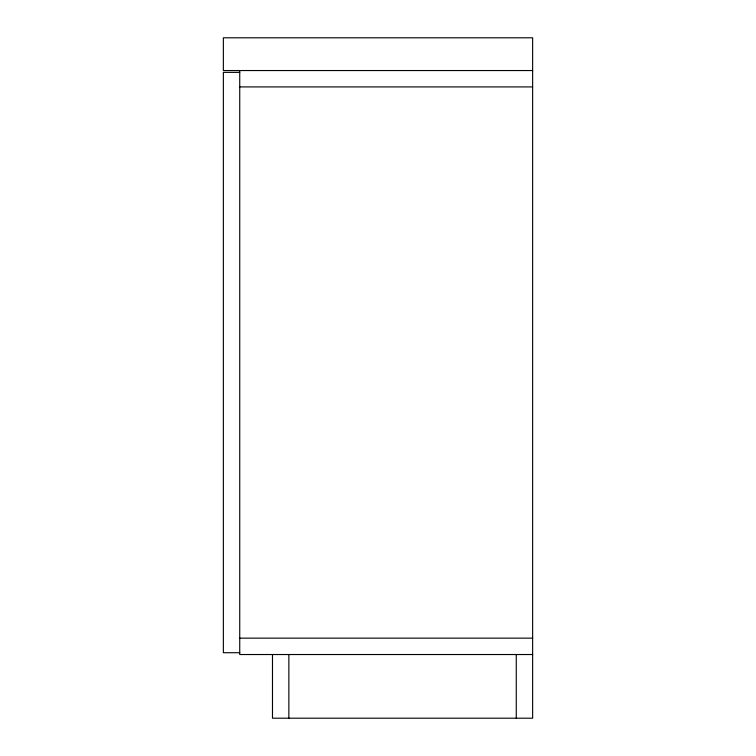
<?xml version="1.0" encoding="UTF-8"?>
<svg xmlns="http://www.w3.org/2000/svg" width="756" height="756" viewBox="0 0 756 756"><rect width="100%" height="100%" fill="white"/><g stroke="black" fill="none" stroke-linecap="round" stroke-linejoin="round"><path stroke-width="1.13" d="M532.64 70.544L223.36 70.544L223.36 37.8L532.64 37.8L532.64 718.2L272.481 718.2L272.481 654.526M239.737 72.368L223.36 72.368L223.36 652.712L239.737 652.712M239.737 86.921L532.64 86.921M239.737 638.149L532.64 638.149M532.64 654.526L239.737 654.526L239.737 70.544M516.263 654.526L516.263 718.2M288.858 654.526L288.858 718.2"/></g></svg>
